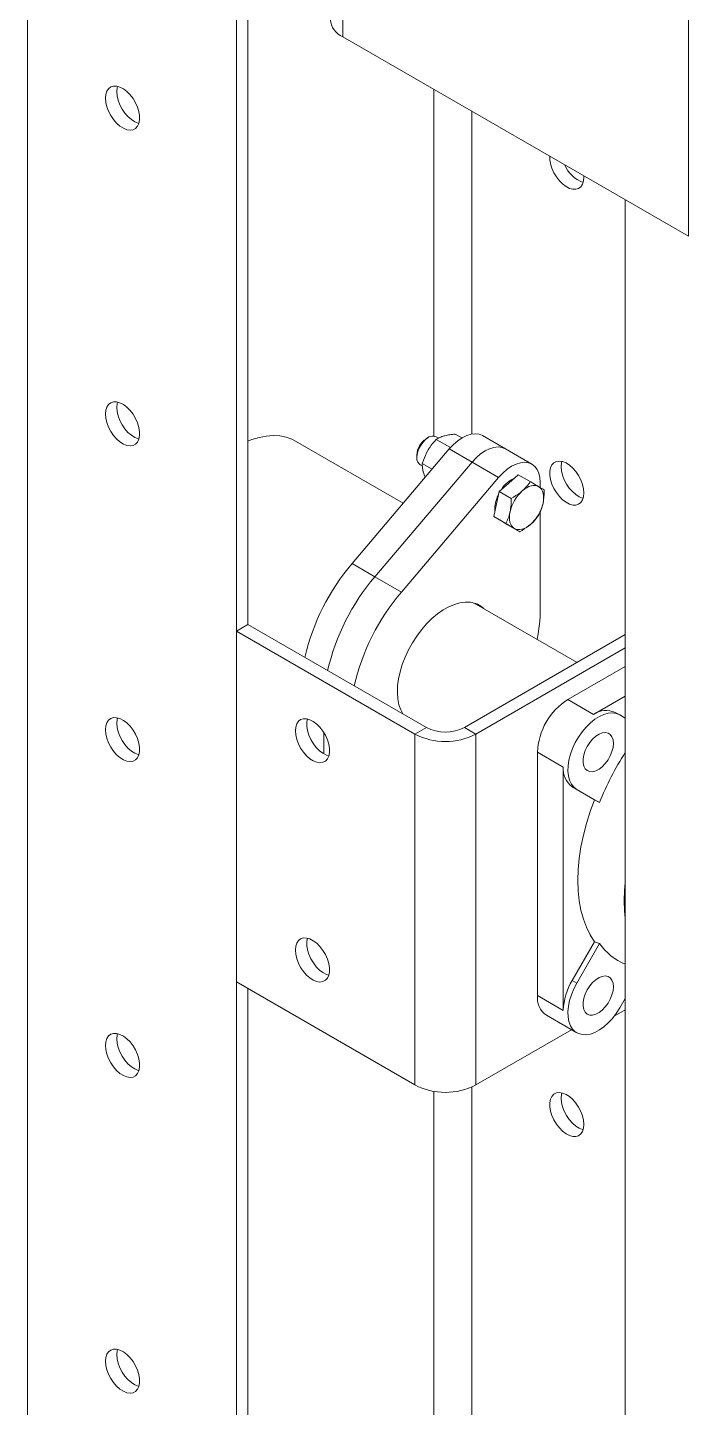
# Model space of a CAD drawing. Header units: millimetres. Extents: x -3124 to 13554, y -5049 to 691.
# Drawn here: x -1546 to -1300, y -3764 to -3251 of the extents above; entities that cross this region are included whole.
import ezdxf

# ---------------------------------------------------------------- set-up
doc = ezdxf.new("R2010")
doc.units = ezdxf.units.MM

msp = doc.modelspace()

# ---------------------------------------------------------------- linework, layer by layer
at = {"linetype": 'Continuous', "lineweight": 20}
for p, q in [((-1545.98262, -4156.73437), (-1545.98262, -2833.93828)), ((-1468.20086, -4201.63682), (-1468.20086, -2878.84073)), ((-1428.60285, -3123.38176), (-1428.60285, -3254.02825)), ((-1463.95824, -3472.87454), (-1463.95824, -3176.46953)), ((-1299.90947, -3197.67486), (-1299.90947, -3328.32136)), ((-1428.60285, -3254.02825), (-1299.90947, -3328.32136)), ((-1394.66176, -3273.62203), (-1394.66176, -3402.72439)), ((-1380.51964, -3401.96315), (-1380.51964, -3281.78607)), ((-1338.80033, -3306.31875), (-1338.81221, -3305.86325)), ((-1323.42923, -3314.74372), (-1323.42923, -3878.10235)), ((-1406.09209, -3427.72731), (-1446.20265, -3404.57198)), ((-1396.80923, -3403.29056), (-1397.4908, -3403.68416)), ((-1393.8321, -3403.9554), (-1388.52168, -3407.02104)), ((-1392.957, -3403.48486), (-1393.80879, -3402.99313)), ((-1386.72526, -3402.01082), (-1384.26835, -3403.42916)), ((-1368.07051, -3407.4595), (-1376.55577, -3402.56107)), ((-1388.95834, -3407.52154), (-1425.14786, -3450.19958)), ((-1401.05122, -3409.85164), (-1401.05118, -3410.63867)), ((-1380.47309, -3412.41998), (-1388.95834, -3407.52154)), ((-1358.17098, -3413.17438), (-1368.07051, -3407.4595)), ((-1380.47309, -3412.41998), (-1416.6626, -3455.09802)), ((-1399.80831, -3413.38577), (-1398.97068, -3413.86932)), ((-1399.00402, -3412.96931), (-1395.36119, -3415.07228)), ((-1370.57355, -3418.13486), (-1380.47309, -3412.41998)), ((-1370.57355, -3418.13486), (-1406.76307, -3460.8129)), ((-1370.3852, -3423.31127), (-1366.82598, -3420.20327)), ((-1366.82598, -3420.20327), (-1363.26676, -3417.09527)), ((-1363.26676, -3417.09527), (-1358.77231, -3419.68987)), ((-1355.06376, -3421.91342), (-1355.06376, -3420.04207)), ((-1371.37487, -3427.96861), (-1370.3852, -3423.31127)), ((-1370.3852, -3423.31127), (-1365.89074, -3425.90587)), ((-1372.36456, -3432.62605), (-1371.37487, -3427.96861)), ((-1355.06376, -3467.17033), (-1355.06376, -3430.85344)), ((-1372.36456, -3432.62605), (-1367.8701, -3435.22065)), ((-1369.79501, -3434.17539), (-1372.36456, -3432.62605)), ((-1370.17, -3433.95956), (-1370.41725, -3433.80025)), ((-1370.17, -3433.95956), (-1369.77053, -3434.19016)), ((-1367.22549, -3435.72483), (-1369.79501, -3434.17539)), ((-1367.22549, -3435.72483), (-1362.73103, -3438.31942)), ((-1416.6626, -3455.09802), (-1425.14786, -3450.19958)), ((-1406.76307, -3460.8129), (-1416.6626, -3455.09802)), ((-1341.38471, -3487.02077), (-1379.69249, -3464.90616)), ((-1468.20086, -3475.32376), (-1463.95824, -3472.87454)), ((-1397.49021, -3511.24571), (-1463.95824, -3472.87454)), ((-1401.73284, -3513.69493), (-1468.20086, -3475.32376)), ((-1468.20086, -3475.32376), (-1468.20086, -3605.9703)), ((-1383.34805, -3511.24569), (-1323.42927, -3476.65531)), ((-1379.10538, -3513.69493), (-1323.42923, -3481.55377)), ((-1323.42923, -3488.49445), (-1344.8107, -3500.83771)), ((-1344.8107, -3500.83771), (-1335.19414, -3506.38923)), ((-1323.42935, -3499.59757), (-1335.19414, -3506.38923)), ((-1325.49699, -3506.5772), (-1327.19416, -3505.59745)), ((-1325.49699, -3506.5772), (-1323.42923, -3507.77134)), ((-1435.67399, -3513.11989), (-1435.67399, -3521.04783)), ((-1397.49021, -3511.24571), (-1401.73284, -3513.69493)), ((-1401.73284, -3644.34148), (-1401.73284, -3513.69493)), ((-1383.34805, -3511.24569), (-1379.10538, -3513.69493)), ((-1379.10538, -3513.69493), (-1379.10538, -3644.34148)), ((-1356.12443, -3520.43357), (-1346.50787, -3525.98509)), ((-1356.12443, -3611.06965), (-1356.12443, -3520.43357)), ((-1346.50787, -3525.98509), (-1346.50787, -3616.62117)), ((-1341.49699, -3534.29006), (-1343.19416, -3533.31031)), ((-1334.84322, -3538.13272), (-1343.19416, -3533.31031)), ((-1341.49699, -3534.29006), (-1332.98282, -3539.20669)), ((-1334.84322, -3538.13272), (-1332.98282, -3539.20669)), ((-1343.19416, -3605.47008), (-1334.84322, -3591.00584)), ((-1332.98282, -3591.70286), (-1334.84322, -3591.00584)), ((-1332.98282, -3591.70286), (-1341.49699, -3606.44983)), ((-1468.20086, -3605.9703), (-1401.73284, -3644.34148)), ((-1341.49699, -3606.44983), (-1343.19416, -3605.47008)), ((-1463.95824, -3904.82465), (-1463.95824, -3608.41954)), ((-1346.50787, -3616.62117), (-1356.12443, -3611.06965)), ((-1325.49699, -3615.68944), (-1323.42923, -3612.10796)), ((-1323.42935, -3616.36286), (-1327.53766, -3618.73453)), ((-1352.81009, -3618.39518), (-1341.49636, -3624.92645)), ((-1343.4851, -3623.77833), (-1379.10538, -3644.34148)), ((-1394.66176, -3646.71621), (-1394.66176, -3834.67445)), ((-1380.51964, -3833.91323), (-1380.51964, -3645.06665))]:
    msp.add_line(p, q, dxfattribs=at)
at = {"linetype": 'Continuous', "lineweight": 20, "flags": 128}
for points in [[(-1516.99123, -3276.909), (-1516.861, -3275.50482), (-1516.47552, -3274.30863), (-1515.85057, -3273.36925), (-1515.01185, -3272.72527), (-1513.99358, -3272.40288), (-1512.83749, -3272.41548), (-1511.59096, -3272.76238), (-1510.30497, -3273.42942), (-1509.03214, -3274.38936), (-1507.82463, -3275.60292), (-1506.73185, -3277.02027), (-1505.79855, -3278.58355), (-1505.063, -3280.22861), (-1504.55522, -3281.8882), (-1504.29601, -3283.49432), (-1504.29601, -3284.98127), (-1504.55522, -3286.28812), (-1505.063, -3287.36143), (-1505.79855, -3288.15725), (-1506.73185, -3288.64287), (-1507.82463, -3288.79862), (-1509.03214, -3288.61792), (-1510.30497, -3288.10827), (-1511.59096, -3287.29065), (-1512.83749, -3286.19833), (-1513.99358, -3284.87603), (-1515.01185, -3283.37808), (-1515.85057, -3281.76563), (-1516.47552, -3280.10479), (-1516.861, -3278.46345), (-1516.99123, -3276.909)], [(-1512.74861, -3274.45978), (-1512.61837, -3273.0556), (-1512.4744, -3272.48401)], [(-1504.53756, -3286.23239), (-1504.78951, -3286.1687), (-1506.06235, -3285.65906), (-1507.34833, -3284.84143), (-1508.59487, -3283.74911), (-1509.75095, -3282.42682), (-1510.76922, -3280.92886), (-1511.60794, -3279.31642), (-1512.2329, -3277.65558), (-1512.61837, -3276.01423), (-1512.74861, -3274.45978)], [(-1351.51637, -3298.5293), (-1351.49563, -3299.73338), (-1351.23643, -3301.33951), (-1350.72865, -3302.99909), (-1349.99301, -3304.6442), (-1349.05971, -3306.20748), (-1347.96693, -3307.62483), (-1346.75942, -3308.83839), (-1345.48667, -3309.79828), (-1344.2006, -3310.46537), (-1342.95407, -3310.81227), (-1341.79798, -3310.82486), (-1340.77971, -3310.50248), (-1339.94099, -3309.8585), (-1339.31612, -3308.91907), (-1338.93065, -3307.72288), (-1338.80033, -3306.31875), (-1338.80033, -3306.31875)], [(-1516.99123, -3394.49082), (-1516.861, -3393.08674), (-1516.47552, -3391.89045), (-1515.85057, -3390.95116), (-1515.01185, -3390.30709), (-1513.99358, -3389.9848), (-1512.83749, -3389.9973), (-1511.59096, -3390.3442), (-1510.30497, -3391.01133), (-1509.03214, -3391.97127), (-1507.82463, -3393.18474), (-1506.73185, -3394.60219), (-1505.79855, -3396.16537), (-1505.063, -3397.81043), (-1504.55522, -3399.47001), (-1504.29601, -3401.07614), (-1504.29601, -3402.56309), (-1504.55522, -3403.86994), (-1505.063, -3404.94325), (-1505.79855, -3405.73907), (-1506.73185, -3406.22478), (-1507.82463, -3406.38043), (-1509.03214, -3406.19984), (-1510.30497, -3405.69019), (-1511.59096, -3404.87247), (-1512.83749, -3403.78015), (-1513.99358, -3402.45795), (-1515.01185, -3400.9599), (-1515.85057, -3399.34755), (-1516.47552, -3397.68661), (-1516.861, -3396.04536), (-1516.99123, -3394.49082)], [(-1512.74861, -3392.0416), (-1512.61837, -3390.63752), (-1512.4744, -3390.06583)], [(-1504.53756, -3403.8143), (-1504.78951, -3403.75062), (-1506.06235, -3403.24097), (-1507.34833, -3402.42325), (-1508.59487, -3401.33093), (-1509.75095, -3400.00873), (-1510.76922, -3398.51068), (-1511.60794, -3396.89833), (-1512.2329, -3395.23739), (-1512.61837, -3393.59615), (-1512.74861, -3392.0416)], [(-1446.20265, -3404.57198), (-1447.57738, -3403.87182), (-1449.74857, -3403.09872), (-1452.06836, -3402.64433), (-1454.51802, -3402.51225), (-1457.07783, -3402.70356), (-1459.72722, -3403.21671), (-1462.44481, -3404.04761), (-1463.95824, -3404.63667)], [(-1397.86178, -3404.05159), (-1398.85076, -3405.07408), (-1399.71144, -3406.29232), (-1400.38968, -3407.6298), (-1400.84293, -3409.00239), (-1401.04269, -3410.32393), (-1400.97639, -3411.51136), (-1400.64821, -3412.48998), (-1400.07879, -3413.1985), (-1399.80831, -3413.38577)], [(-1376.55577, -3402.56107), (-1376.58211, -3402.546), (-1377.85773, -3402.03432), (-1379.28737, -3401.8585), (-1380.83547, -3402.02293), (-1382.46358, -3402.52362), (-1384.13122, -3403.34792), (-1385.79699, -3404.47551), (-1387.41948, -3405.87831), (-1388.95834, -3407.52154)], [(-1368.07051, -3407.4595), (-1368.09685, -3407.44444), (-1369.37247, -3406.93275), (-1370.80211, -3406.75693), (-1372.35021, -3406.92136), (-1373.97832, -3407.42206), (-1375.64597, -3408.24635), (-1377.31174, -3409.37395), (-1378.93422, -3410.77674), (-1380.47309, -3412.41998)], [(-1368.07051, -3407.4595), (-1368.09685, -3407.44444), (-1369.37247, -3406.93275), (-1370.80211, -3406.75693), (-1372.35021, -3406.92136), (-1373.97832, -3407.42206), (-1375.64597, -3408.24635), (-1377.31174, -3409.37395), (-1378.93422, -3410.77674), (-1380.47309, -3412.41998)], [(-1355.06376, -3420.04207), (-1355.19554, -3418.19345), (-1355.58761, -3416.54289), (-1356.2302, -3415.13148), (-1357.10736, -3413.99418), (-1358.19732, -3413.15932), (-1359.47294, -3412.64763), (-1360.90258, -3412.47181), (-1362.45067, -3412.63624), (-1364.07879, -3413.13694), (-1365.74643, -3413.96123), (-1367.4122, -3415.08883), (-1369.03469, -3416.49162), (-1370.57355, -3418.13486)], [(-1338.80033, -3423.90067), (-1338.93065, -3422.34607), (-1339.31612, -3420.70482), (-1339.94099, -3419.04398), (-1340.77971, -3417.43159), (-1341.79798, -3415.93358), (-1342.95407, -3414.61134), (-1344.2006, -3413.51902), (-1345.48667, -3412.70124), (-1346.75942, -3412.1917), (-1347.96693, -3412.01105), (-1349.05971, -3412.1667), (-1349.99301, -3412.65241), (-1350.72865, -3413.44813), (-1351.23643, -3414.52144), (-1351.49563, -3415.82834), (-1351.49563, -3417.31525), (-1351.23643, -3418.92142), (-1350.72865, -3420.58101), (-1349.99301, -3422.22612), (-1349.05971, -3423.78935), (-1347.96693, -3425.2067), (-1346.75942, -3426.42021), (-1345.48667, -3427.38015), (-1344.2006, -3428.04724), (-1342.95407, -3428.39414), (-1341.79798, -3428.40673), (-1340.77971, -3428.08439), (-1339.94099, -3427.44032), (-1339.31612, -3426.50094), (-1338.93065, -3425.30475), (-1338.80033, -3423.90067)], [(-1347.28561, -3414.10376), (-1347.15537, -3412.69958), (-1347.0114, -3412.12794)], [(-1339.07456, -3425.87642), (-1339.32651, -3425.81268), (-1340.59935, -3425.30308), (-1341.88533, -3424.48536), (-1343.13187, -3423.39304), (-1344.28795, -3422.07084), (-1345.30622, -3420.57284), (-1346.14494, -3418.9604), (-1346.7699, -3417.29951), (-1347.15537, -3415.65826), (-1347.28561, -3414.10376)], [(-1361.76313, -3423.12599), (-1360.94496, -3422.47642), (-1360.11374, -3421.94419), (-1359.28372, -3421.53833), (-1358.4691, -3421.26595), (-1357.6838, -3421.13149), (-1356.94126, -3421.13745), (-1356.2542, -3421.28359), (-1355.63437, -3421.56742)], [(-1355.63437, -3421.56742), (-1355.09238, -3421.9841), (-1354.63749, -3422.52659), (-1354.27747, -3423.18546), (-1354.01852, -3423.9496), (-1353.86507, -3424.80579), (-1353.81969, -3425.73946), (-1353.88321, -3426.73462), (-1354.05452, -3427.7742)], [(-1364.73217, -3437.09811), (-1365.27418, -3436.68144), (-1365.72907, -3436.13895), (-1366.08906, -3435.48007), (-1366.34801, -3434.71593), (-1366.50149, -3433.85975), (-1366.54686, -3432.92608), (-1366.48333, -3431.93091), (-1366.31202, -3430.89133)], [(-1358.60343, -3435.53955), (-1359.4216, -3436.18913), (-1360.2528, -3436.72134), (-1361.08282, -3437.1271), (-1361.89745, -3437.39959), (-1362.68276, -3437.53405), (-1363.42528, -3437.52808), (-1364.11233, -3437.38194), (-1364.73217, -3437.09811)], [(-1406.30986, -3506.15427), (-1407.04162, -3504.70228), (-1407.69574, -3502.7568), (-1408.10734, -3500.59831), (-1408.27066, -3498.25707), (-1408.18337, -3495.76595), (-1407.84671, -3493.15996), (-1407.26537, -3490.47557), (-1406.4476, -3487.75061), (-1405.4048, -3485.02327), (-1404.15165, -3482.33173), (-1402.70567, -3479.71393), (-1401.08728, -3477.20665), (-1399.31909, -3474.84485), (-1397.42598, -3472.66188), (-1395.4345, -3470.68834), (-1393.37264, -3468.95198), (-1391.2693, -3467.47708), (-1389.15403, -3466.28438), (-1387.05651, -3465.39064), (-1385.00619, -3464.80838), (-1383.03186, -3464.54584), (-1381.16124, -3464.60658)], [(-1516.99123, -3512.07273), (-1516.861, -3510.66855), (-1516.47552, -3509.47237), (-1515.85057, -3508.53303), (-1515.01185, -3507.889), (-1513.99358, -3507.56667), (-1512.83749, -3507.57921), (-1511.59096, -3507.92611), (-1510.30497, -3508.59315), (-1509.03214, -3509.55314), (-1507.82463, -3510.76665), (-1506.73185, -3512.184), (-1505.79855, -3513.74728), (-1505.063, -3515.39229), (-1504.55522, -3517.05188), (-1504.29601, -3518.65805), (-1504.29601, -3520.14496), (-1504.55522, -3521.45186), (-1505.063, -3522.52517), (-1505.79855, -3523.32099), (-1506.73185, -3523.80665), (-1507.82463, -3523.9623), (-1509.03214, -3523.78166), (-1510.30497, -3523.27206), (-1511.59096, -3522.45433), (-1512.83749, -3521.36201), (-1513.99358, -3520.03982), (-1515.01185, -3518.54181), (-1515.85057, -3516.92937), (-1516.47552, -3515.26848), (-1516.861, -3513.62723), (-1516.99123, -3512.07273)], [(-1512.74861, -3509.62352), (-1512.61837, -3508.21934), (-1512.4744, -3507.6477)], [(-1446.28054, -3512.47439), (-1446.15031, -3511.07021), (-1445.76483, -3509.87402), (-1445.13988, -3508.93464), (-1444.30116, -3508.29066), (-1443.28289, -3507.96827), (-1442.12689, -3507.98082), (-1440.88027, -3508.32777), (-1439.59428, -3508.99481), (-1438.32145, -3509.95475), (-1437.11394, -3511.16831), (-1436.02116, -3512.58566), (-1435.08794, -3514.14889), (-1434.35231, -3515.794), (-1433.84452, -3517.45358), (-1433.58532, -3519.05971), (-1433.58532, -3520.54666), (-1433.84452, -3521.85351), (-1434.35231, -3522.92682), (-1435.08794, -3523.72259), (-1436.02116, -3524.20826), (-1437.11394, -3524.364), (-1438.32145, -3524.18331), (-1439.59428, -3523.67366), (-1440.88027, -3522.85604), (-1442.12689, -3521.76367), (-1443.28289, -3520.44142), (-1444.30116, -3518.94347), (-1445.13988, -3517.33102), (-1445.76483, -3515.67018), (-1446.15031, -3514.02884), (-1446.28054, -3512.47439)], [(-1441.76371, -3508.0494), (-1442.00529, -3509.30053), (-1442.00529, -3510.78748), (-1441.74609, -3512.3936), (-1441.2383, -3514.05319), (-1440.50267, -3515.6983), (-1439.56937, -3517.26148), (-1438.47667, -3518.67888), (-1437.26917, -3519.89234), (-1435.99633, -3520.85228), (-1434.71026, -3521.51947), (-1433.82695, -3521.79773)], [(-1325.49699, -3506.5772), (-1326.77868, -3506.04342), (-1328.21045, -3505.83106), (-1329.76031, -3505.94493), (-1331.39363, -3506.38244), (-1333.07394, -3507.13383), (-1334.76374, -3508.18243), (-1336.42521, -3509.50456), (-1338.02127, -3511.07081), (-1339.51626, -3512.84631), (-1340.87676, -3514.79122), (-1342.07246, -3516.86224), (-1343.07657, -3519.01296), (-1343.8667, -3521.19549), (-1344.42518, -3523.36092), (-1344.73956, -3525.46106), (-1344.80278, -3527.44882), (-1344.61345, -3529.27989), (-1344.1758, -3530.91338), (-1343.4996, -3532.31269), (-1342.59997, -3533.44676), (-1341.49699, -3534.29006)], [(-1504.53756, -3521.39617), (-1504.78951, -3521.33244), (-1506.06235, -3520.82284), (-1507.34833, -3520.00512), (-1508.59487, -3518.9128), (-1509.75095, -3517.5906), (-1510.76922, -3516.0926), (-1511.60794, -3514.48015), (-1512.2329, -3512.81926), (-1512.61837, -3511.17801), (-1512.74861, -3509.62352)], [(-1327.84015, -3517.16796), (-1327.9724, -3515.84009), (-1328.36298, -3514.72696), (-1328.99362, -3513.8807), (-1329.83483, -3513.34085), (-1330.84728, -3513.1326), (-1331.9836, -3513.26577), (-1333.19073, -3513.73408), (-1334.41215, -3514.5157), (-1335.59083, -3515.57401), (-1336.67155, -3516.85951), (-1337.60384, -3518.31221), (-1338.34411, -3519.86402), (-1338.85771, -3521.44248), (-1339.12067, -3522.97387), (-1339.12067, -3524.38636), (-1338.85771, -3525.61405), (-1338.34411, -3526.59961), (-1337.60384, -3527.29672), (-1336.67155, -3527.67303), (-1335.59083, -3527.71075), (-1334.41215, -3527.40818), (-1333.19073, -3526.77958), (-1331.9836, -3525.85417), (-1330.84728, -3524.67538), (-1329.83483, -3523.29817), (-1328.99362, -3521.78708), (-1328.36298, -3520.2127), (-1327.9724, -3518.64862), (-1327.84015, -3517.16796)], [(-1334.84322, -3591.00584), (-1336.46921, -3588.45805), (-1337.86128, -3585.6427), (-1339.01134, -3582.57604), (-1339.91282, -3579.27584), (-1340.56044, -3575.76105), (-1340.95056, -3572.05205), (-1341.08083, -3568.17017), (-1340.95056, -3564.13793), (-1340.56044, -3559.97851), (-1339.91282, -3555.71599), (-1339.01134, -3551.37492), (-1337.86128, -3546.98047), (-1336.46921, -3542.55787), (-1334.84322, -3538.13272)], [(-1323.81694, -3575.81753), (-1323.69041, -3571.93263), (-1323.42927, -3568.93179)], [(-1323.42927, -3582.25573), (-1323.69041, -3579.55639), (-1323.81694, -3575.81753)], [(-1446.28054, -3594.12844), (-1446.15031, -3592.72431), (-1445.76483, -3591.52807), (-1445.13988, -3590.58873), (-1444.30116, -3589.94471), (-1443.28289, -3589.62237), (-1442.12689, -3589.63487), (-1440.88027, -3589.98181), (-1439.59428, -3590.64891), (-1438.32145, -3591.60884), (-1437.11394, -3592.82236), (-1436.02116, -3594.23976), (-1435.08794, -3595.80294), (-1434.35231, -3597.44805), (-1433.84452, -3599.10763), (-1433.58532, -3600.71375), (-1433.58532, -3602.20071), (-1433.84452, -3603.50756), (-1434.35231, -3604.58087), (-1435.08794, -3605.37664), (-1436.02116, -3605.86235), (-1437.11394, -3606.01805), (-1438.32145, -3605.83741), (-1439.59428, -3605.32776), (-1440.88027, -3604.51009), (-1442.12689, -3603.41772), (-1443.28289, -3602.09552), (-1444.30116, -3600.59752), (-1445.13988, -3598.98512), (-1445.76483, -3597.32423), (-1446.15031, -3595.68293), (-1446.28054, -3594.12844)], [(-1441.76371, -3589.70345), (-1442.00529, -3590.95458), (-1442.00529, -3592.44153), (-1441.74609, -3594.04765), (-1441.2383, -3595.70724), (-1440.50267, -3597.35235), (-1439.56937, -3598.91558), (-1438.47667, -3600.33293), (-1437.26917, -3601.54644), (-1435.99633, -3602.50638), (-1434.71026, -3603.17352), (-1433.82695, -3603.45183)], [(-1341.49699, -3606.44983), (-1342.59997, -3608.56662), (-1343.4996, -3610.73931), (-1344.1758, -3612.91941), (-1344.61345, -3615.05815), (-1344.80278, -3617.10785), (-1344.73956, -3619.02262), (-1344.42518, -3620.75974), (-1343.8667, -3622.2804), (-1343.07657, -3623.55063), (-1342.07246, -3624.54208), (-1340.87676, -3625.23252), (-1339.51626, -3625.60663), (-1338.02127, -3625.656), (-1336.42521, -3625.37953), (-1334.76374, -3624.78341), (-1333.07394, -3623.88092), (-1331.39363, -3622.69227), (-1329.76031, -3621.24399), (-1328.21045, -3619.56847), (-1326.77868, -3617.70302), (-1325.49699, -3615.68944)], [(-1327.84015, -3607.80403), (-1327.9724, -3606.47612), (-1328.36298, -3605.36298), (-1328.99362, -3604.51673), (-1329.83483, -3603.97683), (-1330.84728, -3603.76863), (-1331.9836, -3603.90175), (-1333.19073, -3604.37011), (-1334.41215, -3605.15168), (-1335.59083, -3606.21003), (-1336.67155, -3607.49554), (-1337.60384, -3608.94819), (-1338.34411, -3610.50005), (-1338.85771, -3612.07855), (-1339.12067, -3613.60984), (-1339.12067, -3615.02238), (-1338.85771, -3616.25012), (-1338.34411, -3617.23559), (-1337.60384, -3617.93275), (-1336.67155, -3618.30901), (-1335.59083, -3618.34678), (-1334.41215, -3618.04421), (-1333.19073, -3617.41561), (-1331.9836, -3616.4902), (-1330.84728, -3615.31141), (-1329.83483, -3613.9342), (-1328.99362, -3612.42311), (-1328.36298, -3610.84868), (-1327.9724, -3609.2846), (-1327.84015, -3607.80403)], [(-1516.99123, -3629.6546), (-1516.861, -3628.25047), (-1516.47552, -3627.05423), (-1515.85057, -3626.1149), (-1515.01185, -3625.47087), (-1513.99358, -3625.14853), (-1512.83749, -3625.16108), (-1511.59096, -3625.50798), (-1510.30497, -3626.17507), (-1509.03214, -3627.13501), (-1507.82463, -3628.34852), (-1506.73185, -3629.76592), (-1505.79855, -3631.32915), (-1505.063, -3632.97421), (-1504.55522, -3634.63375), (-1504.29601, -3636.23992), (-1504.29601, -3637.72687), (-1504.55522, -3639.03373), (-1505.063, -3640.10704), (-1505.79855, -3640.90285), (-1506.73185, -3641.38852), (-1507.82463, -3641.54422), (-1509.03214, -3641.36352), (-1510.30497, -3640.85392), (-1511.59096, -3640.0362), (-1512.83749, -3638.94388), (-1513.99358, -3637.62168), (-1515.01185, -3636.12368), (-1515.85057, -3634.51124), (-1516.47552, -3632.85035), (-1516.861, -3631.2091), (-1516.99123, -3629.6546)], [(-1512.74861, -3627.20538), (-1512.61837, -3625.80125), (-1512.4744, -3625.22957)], [(-1504.53756, -3638.97804), (-1504.78951, -3638.91431), (-1506.06235, -3638.40471), (-1507.34833, -3637.58698), (-1508.59487, -3636.49466), (-1509.75095, -3635.17247), (-1510.76922, -3633.67446), (-1511.60794, -3632.06202), (-1512.2329, -3630.40113), (-1512.61837, -3628.75988), (-1512.74861, -3627.20538)], [(-1338.80033, -3659.0644), (-1338.93065, -3657.50986), (-1339.31612, -3655.86856), (-1339.94099, -3654.20772), (-1340.77971, -3652.59532), (-1341.79798, -3651.09732), (-1342.95407, -3649.77507), (-1344.2006, -3648.68275), (-1345.48667, -3647.86503), (-1346.75942, -3647.35543), (-1347.96693, -3647.17478), (-1349.05971, -3647.33048), (-1349.99301, -3647.81615), (-1350.72865, -3648.61192), (-1351.23643, -3649.68518), (-1351.49563, -3650.99208), (-1351.49563, -3652.47903), (-1351.23643, -3654.08516), (-1350.72865, -3655.74474), (-1349.99301, -3657.38985), (-1349.05971, -3658.95308), (-1347.96693, -3660.37048), (-1346.75942, -3661.58399), (-1345.48667, -3662.54388), (-1344.2006, -3663.21097), (-1342.95407, -3663.55792), (-1341.79798, -3663.57047), (-1340.77971, -3663.24813), (-1339.94099, -3662.60405), (-1339.31612, -3661.66467), (-1338.93065, -3660.46848), (-1338.80033, -3659.0644)], [(-1347.28561, -3649.2675), (-1347.15537, -3647.86336), (-1347.0114, -3647.29168)], [(-1339.07456, -3661.04015), (-1339.32651, -3660.97646), (-1340.59935, -3660.46682), (-1341.88533, -3659.6491), (-1343.13187, -3658.55682), (-1344.28795, -3657.23458), (-1345.30622, -3655.73657), (-1346.14494, -3654.12413), (-1346.7699, -3652.46324), (-1347.15537, -3650.82199), (-1347.28561, -3649.2675)], [(-1516.99123, -3747.23647), (-1516.861, -3745.83234), (-1516.47552, -3744.6361), (-1515.85057, -3743.69677), (-1515.01185, -3743.05274), (-1513.99358, -3742.7304), (-1512.83749, -3742.74295), (-1511.59096, -3743.08985), (-1510.30497, -3743.75694), (-1509.03214, -3744.71687), (-1507.82463, -3745.93039), (-1506.73185, -3747.34779), (-1505.79855, -3748.91102), (-1505.063, -3750.55608), (-1504.55522, -3752.21562), (-1504.29601, -3753.82179), (-1504.29601, -3755.30874), (-1504.55522, -3756.61559), (-1505.063, -3757.6889), (-1505.79855, -3758.48472), (-1506.73185, -3758.97038), (-1507.82463, -3759.12608), (-1509.03214, -3758.94544), (-1510.30497, -3758.43579), (-1511.59096, -3757.61807), (-1512.83749, -3756.5258), (-1513.99358, -3755.20355), (-1515.01185, -3753.70555), (-1515.85057, -3752.0931), (-1516.47552, -3750.43221), (-1516.861, -3748.79096), (-1516.99123, -3747.23647)], [(-1512.74861, -3744.78725), (-1512.61837, -3743.38312), (-1512.4744, -3742.81143)], [(-1504.53756, -3756.55991), (-1504.78951, -3756.49622), (-1506.06235, -3755.98658), (-1507.34833, -3755.16885), (-1508.59487, -3754.07658), (-1509.75095, -3752.75433), (-1510.76922, -3751.25633), (-1511.60794, -3749.64389), (-1512.2329, -3747.983), (-1512.61837, -3746.34175), (-1512.74861, -3744.78725)]]:
    msp.add_lwpolyline(points, dxfattribs=at)
at = {"linetype": 'Continuous', "lineweight": 20}
for centre, radius, start, end in [((-1425.3497, -3246.74712), 7.97483, 185.3952054, 245.9253036), ((-1335.12476, -3297.22056), 11.7573, 202.5100081, 250.3700212), ((-1393.4366, -3410.13604), 7.61993, 122.144224, 177.8610622), ((-1395.09522, -3406.35618), 3.60069, 69.0672901, 140.2052306), ((-1360.05627, -3428.55346), 11.21723, 114.3982763, 147.858095), ((-1360.14724, -3429.96462), 11.85809, 151.9779831, 184.0285299), ((-1351.89242, -3434.12322), 14.77735, 131.9099974, 167.3669528), ((-1368.47406, -3424.54233), 14.77729, 311.9097976, 347.3669995), ((-1362.08241, -3503.86882), 82.81086, 139.6019326, 166.9156742), ((-1353.59715, -3508.76725), 82.81086, 139.6019326, 166.9156742), ((-1343.69762, -3514.48213), 82.81086, 139.6019326, 166.9156742), ((-1382.12326, -3473.19264), 8.63979, 46.2415505, 83.6070208), ((-1412.3663, -3466.73624), 57.30418, 348.2263143, 359.5659746), ((-1331.7364, -3521.45014), 24.4092, 122.3866295, 177.6131239), ((-1330.50752, -3512.93089), 8.04721, 65.6858465, 125.6188605), ((-1390.41911, -3492.06202), 24.41277, 242.3910136, 297.6089864), ((-1390.41915, -3497.59862), 15.3702, 242.6096738, 297.3905233), ((-1231.95339, -3579.0664), 108.60821, 147.3790442, 158.4689978), ((-1338.49707, -3526.77336), 8.04949, 174.3801678, 234.3010467), ((-1315.00471, -3579.06381), 21.97631, 215.1081441, 247.4589305), ((-1323.43599, -3617.40942), 23.08535, 148.856549, 178.0432638), ((-1348.10355, -3611.85323), 8.05907, 174.4203271, 234.267238), ((-1390.41911, -3622.70857), 24.41277, 242.3910136, 297.6089864)]:
    msp.add_arc(centre, radius, start, end, dxfattribs=at)
for points, knots in [([(-1396.98645, -3408.13423), (-1396.7429, -3407.72927), (-1395.83629, -3406.22181), (-1394.67871, -3404.91278), (-1393.8321, -3403.9554)], [0, 0, 0, 0, 0.268635972, 1, 1, 1, 1]), ([(-1393.8321, -3403.9554), (-1393.41391, -3403.70576), (-1392.56985, -3403.2019), (-1391.4248, -3402.83842), (-1390.84707, -3402.65503)], [0, 0, 0, 0, 0.495457311, 1, 1, 1, 1]), ([(-1390.84707, -3402.65503), (-1390.76218, -3402.63235), (-1390.11935, -3402.46061), (-1388.79243, -3402.20347), (-1387.41851, -3402.07543), (-1386.72526, -3402.01082)], [0, 0, 0, 0, 0.070088144, 0.530781834, 1, 1, 1, 1]), ([(-1399.00402, -3412.96931), (-1398.87273, -3412.5414), (-1398.36296, -3410.87998), (-1397.57297, -3409.30418), (-1396.98645, -3408.13423)], [0, 0, 0, 0, 0.25755454, 1, 1, 1, 1]), ([(-1398.60496, -3416.1758), (-1398.62723, -3416.0924), (-1398.79589, -3415.46078), (-1398.99901, -3414.3363), (-1399.00234, -3413.42775), (-1399.00402, -3412.96931)], [0, 0, 0, 0, 0.070082922, 0.53078391, 1, 1, 1, 1]), ([(-1397.93695, -3418.10992), (-1397.94316, -3418.0962), (-1398.25236, -3417.4132), (-1398.43045, -3416.78822), (-1398.60496, -3416.1758)], [0, 0, 0, 0, 0.020094495, 1, 1, 1, 1]), ([(-1358.77231, -3419.68987), (-1358.93383, -3419.92657), (-1359.75644, -3421.13212), (-1360.86901, -3422.23758), (-1361.76313, -3423.12599)], [0, 0, 0, 0, 0.196347368, 1, 1, 1, 1]), ([(-1355.63437, -3421.56742), (-1355.69593, -3421.53031), (-1356.1621, -3421.24924), (-1357.15615, -3420.65319), (-1358.2303, -3420.01293), (-1358.77231, -3419.68987)], [0, 0, 0, 0, 0.0700959, 0.530780043, 1, 1, 1, 1]), ([(-1353.63324, -3422.78864), (-1353.89164, -3422.62876), (-1354.4132, -3422.30607), (-1355.22485, -3421.81513), (-1355.63437, -3421.56742)], [0, 0, 0, 0, 0.49545746, 1, 1, 1, 1]), ([(-1365.89074, -3425.90587), (-1365.89257, -3426.75397), (-1365.89625, -3428.4657), (-1366.17259, -3430.07791), (-1366.31202, -3430.89133)], [0, 0, 0, 0, 0.495465738, 1, 1, 1, 1]), ([(-1361.76313, -3423.12599), (-1362.03413, -3423.35446), (-1363.26395, -3424.39123), (-1364.73997, -3425.24232), (-1365.89074, -3425.90587)], [0, 0, 0, 0, 0.220360401, 1, 1, 1, 1]), ([(-1354.05452, -3427.7742), (-1354.03172, -3427.66343), (-1353.85907, -3426.82456), (-1353.6484, -3425.1765), (-1353.63832, -3423.58945), (-1353.63324, -3422.78864)], [0, 0, 0, 0, 0.070085642, 0.530776919, 1, 1, 1, 1]), ([(-1366.31202, -3430.89133), (-1366.33614, -3431.00134), (-1366.51879, -3431.83449), (-1366.97804, -3433.33898), (-1367.57094, -3434.5896), (-1367.8701, -3435.22065)], [0, 0, 0, 0, 0.07008706, 0.530776135, 1, 1, 1, 1]), ([(-1358.60343, -3435.53955), (-1357.7093, -3434.65114), (-1356.59673, -3433.54568), (-1355.77412, -3432.34013), (-1355.6126, -3432.10342)], [0, 0, 0, 0, 0.803652632, 1, 1, 1, 1]), ([(-1355.6126, -3432.10342), (-1355.29298, -3431.43877), (-1354.64788, -3430.0973), (-1354.25349, -3428.55324), (-1354.05452, -3427.7742)], [0, 0, 0, 0, 0.495466487, 1, 1, 1, 1]), ([(-1367.8701, -3435.22065), (-1367.2939, -3435.56398), (-1366.13092, -3436.25694), (-1365.20123, -3436.81602), (-1364.73217, -3437.09811)], [0, 0, 0, 0, 0.495459404, 1, 1, 1, 1]), ([(-1364.73217, -3437.09811), (-1364.67192, -3437.13447), (-1364.21569, -3437.40979), (-1363.47032, -3437.86228), (-1362.97896, -3438.16611), (-1362.73103, -3438.31942)], [0, 0, 0, 0, 0.07009617, 0.530782087, 1, 1, 1, 1]), ([(-1362.73103, -3438.31942), (-1361.58027, -3437.65588), (-1360.10424, -3436.80479), (-1358.87443, -3435.76801), (-1358.60343, -3435.53955)], [0, 0, 0, 0, 0.779639599, 1, 1, 1, 1])]:
    msp.add_open_spline(points, degree=3, knots=knots, dxfattribs=at)

doc.saveas('drawing.dxf')
